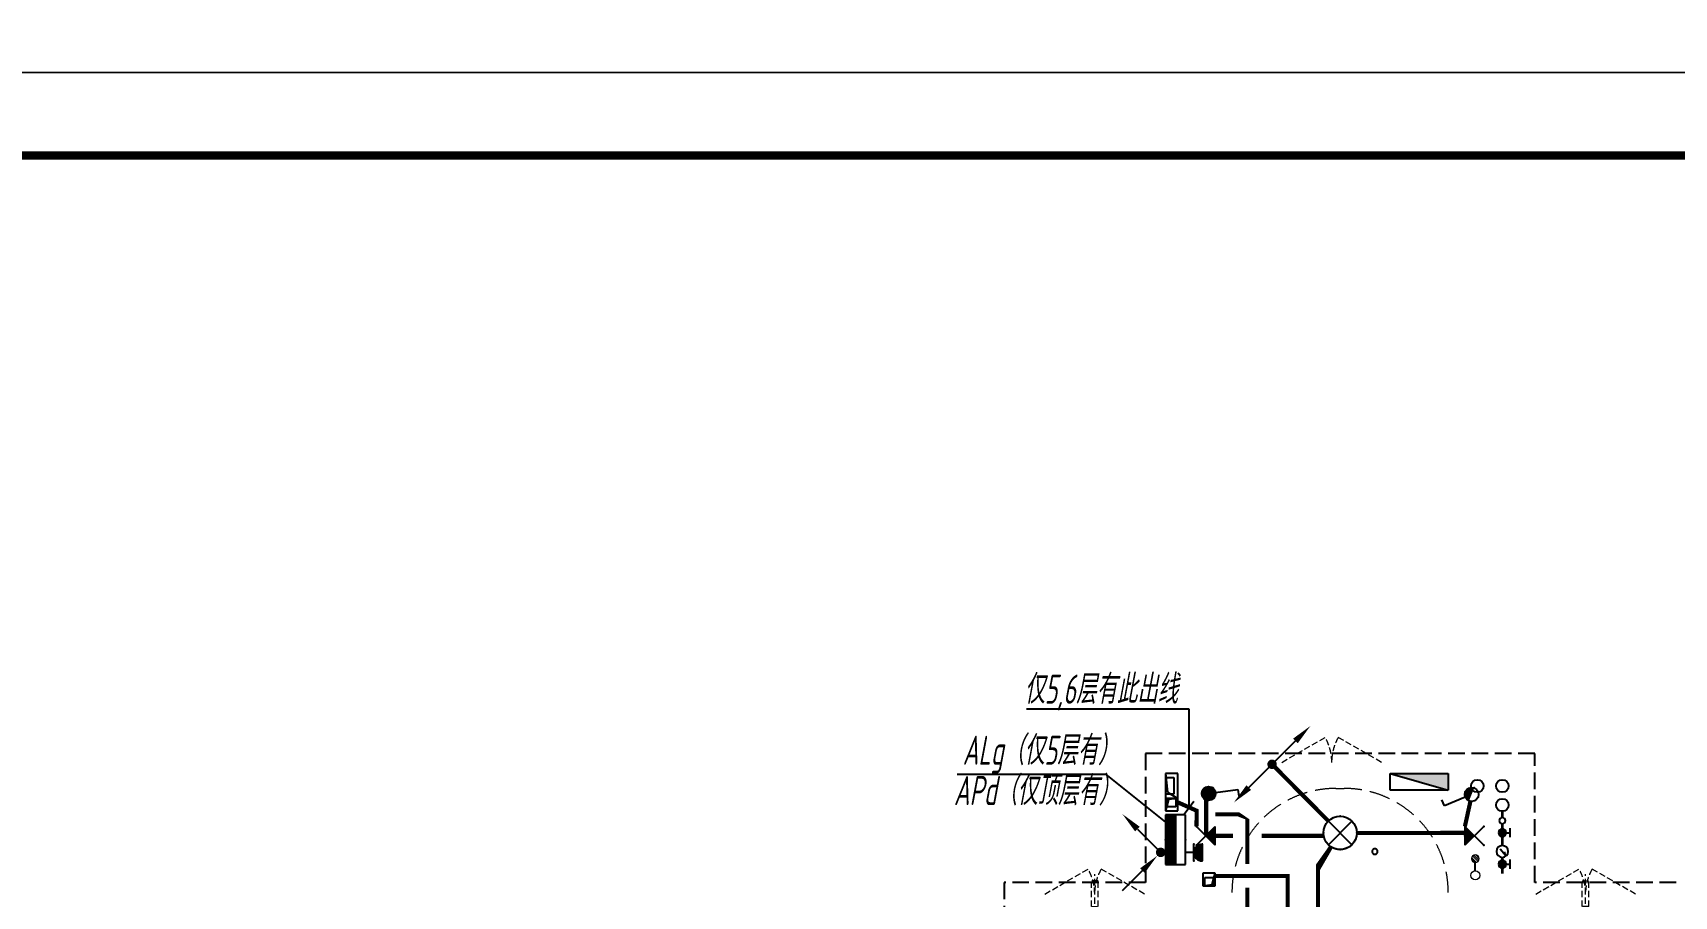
# Model space of a CAD drawing. Extents: x 3443499 to 7125205, y -1700016 to -264854.
# Drawn here: x 3517694 to 3537425, y -1066172 to -1055795 of the extents above; entities that cross this region are included whole.
import ezdxf
from ezdxf.enums import TextEntityAlignment as Align

# ---------------------------------------------------------------- set-up
doc = ezdxf.new("R2010")
doc.units = 0
doc.header["$LTSCALE"] = 1000
doc.header["$MEASUREMENT"] = 0
for name, pattern in [('__DASH', [0.35, 0.25, -0.1]), ('DASH', [0.35, 0.25, -0.1]), ('HIDDEN', [0.375, 0.25, -0.125])]:
    doc.linetypes.add(name, pattern=pattern)
doc.layers.get('0').update_dxf_attribs({"linetype": 'CONTINUOUS'})
for name, color, linetype in [('!!电气', 1, 'CONTINUOUS'), ('!校对', 2, 'CONTINUOUS'), ('DIM-照明', 7, 'CONTINUOUS'), ('EQUIP-插座', 3, 'CONTINUOUS'), ('EQUIP-照明', 3, 'CONTINUOUS'), ('EQUIP-箱柜', 3, 'CONTINUOUS'), ('EQUIP_消火栓', 7, 'CONTINUOUS'), ('LVTRY', 252, 'CONTINUOUS'), ('LWIRE', 4, 'CONTINUOUS'), ('TEL_TEXT', 7, 'CONTINUOUS'), ('VPIPE-凝结', 150, 'CONTINUOUS'), ('VPIPE-消防', 1, 'TG_X'), ('VPIPE-给水', 3, 'TG_J'), ('WIRE-动力', 7, 'CONTINUOUS'), ('WIRE-插座', 2, 'CONTINUOUS'), ('WIRE-照明', 2, 'CONTINUOUS'), ('污水', 3, 'CONTINUOUS'), ('给水', 4, 'CONTINUOUS')]:
    doc.layers.add(name, color=color, linetype=linetype)
for name, color, linetype, lineweight in [('EQUIP_地漏', 7, 'CONTINUOUS', 18), ('STAIR', 252, 'CONTINUOUS', 20), ('VPIPE-废水', 31, 'TG_F', 18), ('WINDOW', 146, 'CONTINUOUS', 20), ('图框', 147, 'CONTINUOUS', 20), ('平面-空调室内机', 176, 'CONTINUOUS', 9), ('平面-空调预留孔', 252, 'CONTINUOUS', 15)]:
    doc.layers.add(name, color=color, linetype=linetype, lineweight=lineweight)
doc.styles.add('_TCH_LABEL', font='COMPLEX', dxfattribs={"bigfont": 'GBCBIG'})
doc.styles.add('_TEL_DIM', font='SIMPLEX', dxfattribs={"width": 0.8, "height": 3.5, "bigfont": 'HZTXT'})
doc.styles.add('DIM_FONT', font='SIMPLEX', dxfattribs={"width": 0.7, "bigfont": 'GBCBIG'})
doc.styles.add('HZTXT', font='gbeitc.shx', dxfattribs={"width": 0.8, "height": 400, "bigfont": 'hztxt.shx'})
doc.styles.get("Standard").update_dxf_attribs({"font": 'gbenor.shx', "bigfont": 'gbcbig.shx'})
doc.styles.add('TG_LINETYPE', font='SIMPLEX', dxfattribs={"width": 0.8, "height": 3, "bigfont": 'HZTXT'})
doc.linetypes.add('TG_F', pattern='A,2,-0.3,["F",TG_LINETYPE,S=0.1,R=0,X=-0.23,Y=-0.15],0', length=2.3)
doc.linetypes.add('TG_J', pattern='A,2,-0.22,["J",TG_LINETYPE,S=0.1,R=0,X=-0.18,Y=-0.15],0', length=2.22)
doc.linetypes.add('TG_X', pattern='A,4,-0.3,["X",TG_LINETYPE,S=0.1,R=0,X=-0.23,Y=-0.15],0', length=4.3)

# ---------------------------------------------------------------- blocks, each defined once
blk = doc.blocks.new('$TwtSys$00000434')
at = {"color": 252}
for p, q in [((-0.5, 0.5), (-0.5, -0.5)), ((-0.5, -0.5), (0.5, 0.5)), ((0.5, 0.5), (-0.5, 0.5)), ((0.5, -0.5), (0.5, 0.5)), ((-0.5, -0.5), (0.5, -0.5))]:
    blk.add_line(p, q, dxfattribs=at)
blk.add_solid([(0.5, -0.5), (0.5, 0.5), (-0.5, -0.5)], dxfattribs=at)
blk = doc.blocks.new('A$C2705576B')
at = {"layer": '给水'}
h = blk.add_hatch(color=252, dxfattribs=at)
edge = h.paths.add_edge_path()
edge.add_arc((417.4753939132206, -1741.187018943019), 47.17066666666666, 0, 360)
h = blk.add_hatch(color=252, dxfattribs=at)
edge = h.paths.add_edge_path()
edge.add_arc((794.6793657876551, -1741.187018943019), 47.17066666666666, 0, 360)
at = {"layer": '给水', "color": 252}
for p, q in [((363.1358234086074, -1645.378875686787), (471.8149644187652, -1645.378875686787)), ((417.4753939132206, -1741.187018943019), (417.4753939132206, -1645.378875686787)), ((525.2828902192414, -1704.277946659364), (564.0495230220258, -1714.966761028394)), ((601.1412538066506, -1768.080788225867), (525.283035626635, -1704.277946659364)), ((740.3397952830419, -1645.378875686787), (849.0189362931997, -1645.378875686787)), ((794.6793657876551, -1741.187018943019), (794.6793657876551, -1645.378875686787))]:
    blk.add_line(p, q, dxfattribs=at)
at = {"layer": '给水', "color": 252, "const_width": 35.378}
for points in [[(499.0671900771558, -1741.187018943019), (302.4753939132206, -1741.187018943019)], [(903.4753939132206, -1741.187018943019), (640.5791900772601, -1741.187018943019)], [(1052.830608317163, -1741.187018943019), (978.4711268208921, -1741.187018943019)]]:
    blk.add_lwpolyline(points, dxfattribs=at)
at = {"layer": '给水', "color": 252}
for centre, radius in [((417.4753939132206, -1741.187018943019), 47.17066666666666), ((569.823190077208, -1741.187018943019), 70.756), ((794.6793657876551, -1741.187018943019), 47.17066666666666), ((940.9753939132206, -1741.187018943019), 37.5)]:
    blk.add_circle(centre, radius, dxfattribs=at)
blk = doc.blocks.new('$TwtSys$00000141')
at = {"color": 1}
for p, q in [((-47.09803151780761, 3.836055847277748), (-5.041545145413693, 45.89254221967349)), ((-47.09803151780761, 3.836055847277748), (-5.041545145413693, 45.89254221967349)), ((-43.60958444554853, -17.52724007043071), (17.52724007042889, 43.60958444554853)), ((-43.60958444554853, -17.52724007043071), (17.52724007042889, 43.60958444554853)), ((-33.23401871576607, -33.23401871577153), (33.23401871576607, 33.23401871576425)), ((-33.23401871576607, -33.23401871576971), (33.23401871576607, 33.23401871576425)), ((-16.17805684451741, -43.53063328177632), (43.79137317708955, 16.43879673983065)), ((-16.17805684451741, -43.53063328177632), (43.79137317708955, 16.43879673983247)), ((5.715553844029273, -46.12975947626182), (46.12974035062325, -5.715572969671484)), ((5.715553844029273, -46.12975947626182), (46.12974035062325, -5.715572969671484))]:
    blk.add_line(p, q, dxfattribs=at)
blk.add_circle((0, -1.818989403545856e-12), 47, dxfattribs=at)
blk.add_circle((0, -1.818989403545856e-12), 47, dxfattribs=at)
blk = doc.blocks.new('dongkong')
at = {"layer": '平面-空调预留孔', "color": 8, "linetype": 'HIDDEN', "ltscale": 0.3}
for p, q in [((-603836.0415180789, 210820.9630630909), (-603836.0415180789, 210510.8096162414)), ((-603836.0415180789, 210820.9630630909), (-603756.0415180789, 210820.9630630909)), ((-603796.0415180789, 210899.900060961), (-603796.0415180789, 210431.4859232727)), ((-603756.0415180789, 210820.9630630909), (-603756.0415180789, 210510.8096162414))]:
    blk.add_line(p, q, dxfattribs=at)
blk.add_lwpolyline([(-603756.0415180789, 210510.8096162414), (-603836.0415180789, 210510.8096162414)], dxfattribs=at)
blk = doc.blocks.new('A$C25274923')
at = {"color": 252, "linetype": 'DASH', "ltscale": 0.8}
for p, q in [((16040.00000230502, 14190.00000205589), (11359.99999773921, 14190.00000209454)), ((11359.99999773921, 14190.00000209454), (11359.99999773921, 12640.00000001444)), ((16040.00000227243, 12639.99999999674), (16040.00000230502, 14190.00000205589)), ((11359.99999773921, 12640.00000001444), (9659.90362680098, 12639.99999997858)), ((9659.90362680098, 12639.99999997858), (9659.90362679772, 12339.99980453099)), ((17740.09633667953, 12639.99999997881), (16040.00000227243, 12639.99999999674))]:
    blk.add_line(p, q, dxfattribs=at)
at = {"color": 252, "linetype": '__DASH'}
for start, end in [(90, 270), (270, 90)]:
    blk.add_arc((14117.53011124581, 13011.64607863827), 33.33333333331393, start, end, dxfattribs=at)
at = {"layer": 'STAIR', "color": 252, "linetype": 'DASH'}
blk.add_lwpolyline([(12399.99999777647, 12519.99999994878, -0.4142135623699036), (13649.99999777647, 13769.99999993527), (13749.99999778811, 13769.99999993527, -0.4142135623699035), (14999.99999778811, 12519.99999994878)], format="xyb", dxfattribs=at)
at = {"layer": 'VPIPE-凝结', "color": 252}
blk.add_line((15325.00000291597, 12779.99939105008), (15325.00000291551, 12877.99939105008), dxfattribs=at)
at = {"layer": 'VPIPE-废水', "color": 252}
blk.add_circle((15325.00000291597, 12724.99939105008), 55, dxfattribs=at)
at = {"layer": 'VPIPE-消防', "color": 252, "linetype": 'Continuous'}
blk.add_circle((15349.99965613615, 13800.00026319176), 75, dxfattribs=at)
at = {"layer": 'VPIPE-给水', "color": 252, "linetype": 'Continuous'}
for centre in [(15650.00000226405, 13800.00255442737), (15650.00000226311, 13570.00255442737)]:
    blk.add_circle(centre, 75, dxfattribs=at)
at = {"layer": 'WINDOW', "color": 252, "linetype": 'DASH', "ltscale": 0.3}
for points in [[(13000.00000005821, 14083.33333331533), (13519.61543175858, 14383.33352748095, -0.1316523369510079), (13600.00000000838, 14083.33385566855)], [(14198.14677512506, 14083.33333331533), (13678.53134342469, 14383.33352748095, 0.1316523369510079), (13598.14677517489, 14083.33385566855)], [(10149.99997902568, 12499.99999997136), (10669.61541072605, 12800.00019413698, -0.1316523369510079), (10749.99997897632, 12500.00052232482)], [(11348.14675409254, 12499.99999997136), (10828.53132239264, 12800.00019413698, 0.1316523369510079), (10748.14675414236, 12500.00052232482)], [(16051.85324590746, 12499.99999997136), (16571.4686776083, 12800.00019413698, -0.1316523369510079), (16651.8532458581, 12500.00052232482)], [(17250.00002097478, 12499.99999997136), (16730.38458927441, 12800.00019413698, 0.1316523369510079), (16650.00002102461, 12500.00052232482)]]:
    blk.add_lwpolyline(points, format="xyb", dxfattribs=at)
at = {"layer": 'EQUIP_地漏', "color": 252, "xscale": -1, "rotation": 359.999999999891}
blk.add_blockref('$TwtSys$00000141', (15325.00000291597, 12924.99939105008), dxfattribs=at)
at = {"layer": 'EQUIP_消火栓', "color": 252, "xscale": -700, "yscale": 200, "zscale": 700, "rotation": 180}
blk.add_blockref('$TwtSys$00000434', (14649.99999996554, 13849.99999995576), dxfattribs=at)
at = {"layer": '平面-空调室内机', "color": 252, "ltscale": 0.3, "xscale": -1, "rotation": 180}
blk.add_blockref('dongkong', (614546.0414988934, 223170.8096160889), dxfattribs=at)
at = {"layer": '平面-空调室内机', "color": 252, "ltscale": 0.3, "rotation": 180}
blk.add_blockref('dongkong', (-587146.0414988929, 223170.8096160889), dxfattribs=at)
at = {"layer": '污水', "color": 252, "xscale": -1, "rotation": 269.999999999891}
blk.add_blockref('A$C2705576B', (17391.18702120427, 12442.17194610694), dxfattribs=at)
at = {"layer": 'LVTRY', "color": 252, "style": 'DIM_FONT', "text_generation_flag": 4, "width": 0.7999999999883586, "flags": 9}
for tag, p in [('XSIZE', (10837.49996303208, 12298.97142875381)), ('YSIZE', (10837.49996303208, 12298.97142875381)), ('XSIZE', (38237.49996303394, 12298.97142875381)), ('YSIZE', (38237.49996303394, 12298.97142875381)), ('XSIZE', (38237.68971069483, 12298.97142875381)), ('YSIZE', (38237.68971069483, 12298.97142875381))]:
    blk.add_attdef(tag, p, '', height=0.5000000000000079, rotation=90.00001020109428, dxfattribs=at)
at = {"layer": 'LVTRY', "color": 252, "style": 'DIM_FONT', "width": 0.8, "flags": 9}
for tag, p in [('XSIZE', (16562.50003696885, 12298.97142875381)), ('YSIZE', (16562.50003696885, 12298.97142875381)), ('XSIZE', (43962.50003697071, 12298.97142875381)), ('YSIZE', (43962.50003697071, 12298.97142875381)), ('XSIZE', (43962.6897846316, 12298.97142875381)), ('YSIZE', (43962.6897846316, 12298.97142875381))]:
    blk.add_attdef(tag, p, '', height=0.5, rotation=89.99998979807198, dxfattribs=at)
blk = doc.blocks.new('$TelecSys$00000079')
for p, q in [((0.7000000000007276, 0.7000000000007276), (0, 0)), ((0.1041666666678793, 0.1041666666660603), (0.1041666666678793, 0.1041666666660603)), ((-0.1041666666678793, -0.1041666666660603), (-0.1041666666678793, -0.1041666666660603))]:
    blk.add_line(p, q)
at = {"const_width": 0.1425}
blk.add_lwpolyline([(-0.07125000000087311, 0, 1), (0.07125000000087311, 0, 1)], format="xyb", close=True, dxfattribs=at)
blk.add_solid([(0.6300000000010186, 0.7700000000004366), (0.7700000000004366, 0.6299999999991996), (1.150000000001455, 1.149999999999636)])
at = {"width": 0.8, "flags": 9}
blk.add_attdef('A', (0, 0), '', height=2e-05, dxfattribs=at)
blk = doc.blocks.new('$equip$00001154')
for p, q in [((0, 0.2828427124768496), (0, -0.2828427124768496)), ((0, 0.2828427124768496), (0.5656854249500611, -0.2828427124768496)), ((0.5656854249500611, 0.2828427124768496), (0, -0.2828427124768496))]:
    blk.add_line(p, q)
for p in [(0, 0.004449836778803729), (0.2828427124732116, 0), (0.5656854249500611, 0.2828427124768496), (0.5656854249500611, -0.2828427124768496)]:
    blk.add_point(p)
blk.add_solid([(0, -0.2828427124768496), (0.2828427124732116, 0), (0, 0.2828427124768496)])
at = {"layer": 'TEL_TEXT', "style": '_TEL_DIM', "flags": 1}
blk.add_attdef('A', text='', height=2e-05, dxfattribs=at).set_placement((0, 0), align=Align.MIDDLE_CENTER)
blk = doc.blocks.new('$equip$00001213')
for p, q in [((0.1473139127483591, 0.3556472460804798), (0.625, 0.8333333333321207)), ((0.625, 0.8333333333321207), (0.7664213562384248, 0.6919119770973339))]:
    blk.add_line(p, q)
blk.add_circle((0, 0.2083333333321207), 0.2083333333334168)
for p in [(-0.2083333333357587, 0.2083333333321207), (0, 0.4166666666678793), (0, 0), (0.2083333333357587, 0.20833334168492)]:
    blk.add_point(p)
for points in [[(0.1041666594392154, 0.3887552966261865), (0.1041666738892673, 0.02791137838357827), (-8.34552338346839e-09, 0.4166666666678793), (8.338247425854206e-09, 0)], [(0.1804219549521804, 0.3125000072250259), (0.1804219632904278, 0.1041666738929052), (0.1041666594392154, 0.3887552966261865), (0.1041666738892673, 0.02791137838357827)], [(0.2083333333284827, 0.2083333416776441), (0.2083333333284827, 0.2083333416776441), (0.1804219549521804, 0.3125000072250259), (0.1804219632904278, 0.1041666738929052)]]:
    blk.add_solid(points)
at = {"flags": 9}
blk.add_attdef('A', (0, 0), '', height=2e-05, dxfattribs=at)
blk = doc.blocks.new('$equip$00001237')
for p, q in [((-0.5, 1.05000000000291), (-0.5, 1)), ((-0.5, 1), (0.5, 1)), ((0.5, 1.05000000000291), (0.5, 1)), ((0.5, 0.5), (-0.5, 0.5)), ((0, 0.5), (0, 0))]:
    blk.add_line(p, q)
blk.add_arc((0, 1), 0.500000000000025, 180, 0)
for p in [(0, 1), (-0.5, 0.5), (0, 0), (0.5, 0.5)]:
    blk.add_point(p)
for points in [[(0.4330127018911298, 0.75), (-0.4330127018911298, 0.75), (0.5, 1), (-0.5, 1)], [(0.25, 0.5669872981088702), (-0.25, 0.5669872981088702), (0.4330127018911298, 0.75), (-0.4330127018911298, 0.75)], [(0, 0.5), (0, 0.5), (0.25, 0.5669872981088702), (-0.25, 0.5669872981088702)]]:
    blk.add_solid(points)
at = {"flags": 9}
blk.add_attdef('A', (0, 0), '', height=2e-05, dxfattribs=at)
blk = doc.blocks.new('$TelecSys$00000081')
for p, q in [((0.1041666666678793, 0.1041666666660603), (0.1041666666678793, 0.1041666666660603)), ((-0.1041666666678793, -0.1041666666660603), (-0.1041666666678793, -0.1041666666660603)), ((-1.150000000001455, -1.149999999999636), (-0.5499999999992724, -0.5499999999992724))]:
    blk.add_line(p, q)
at = {"const_width": 0.1425}
blk.add_lwpolyline([(0.07125000000087311, 0, 1), (-0.07125000000087311, 0, 1)], format="xyb", close=True, dxfattribs=at)
blk.add_solid([(-0.6199999999989814, -0.4799999999995634), (-0.4799999999995634, -0.6200000000008004), (-0.09999999999854481, -0.1000000000003638)])
at = {"width": 0.8, "flags": 9}
blk.add_attdef('A', (0, 0), '', height=2e-05, rotation=180, dxfattribs=at)
blk = doc.blocks.new('$equip$00001962')
for p, q in [((0.1473139127519971, 0.3556472460822988), (0.625000000003638, 0.8333333333339397)), ((0.625000000003638, 0.8333333333339397), (0.7664213562420628, 0.6919119770955149))]:
    blk.add_line(p, q)
blk.add_circle((3.637978807091713e-12, 0.2083333333339397), 0.2083333333334168)
for p in [(-0.2083333333284827, 0.2083333333375776), (1.091393642127514e-11, 0.4166666666660603), (1.091393642127514e-11, 0), (0.2083333333393966, 0.2083333333375776)]:
    blk.add_point(p)
for points in [[(-0.1804219591176661, 0.312500000001819), (0.1804219591249421, 0.312500000001819), (-0.2083333333284827, 0.2083333333339397), (0.2083333333357587, 0.2083333333339397)], [(-0.1804219591176661, 0.1041666666660603), (0.1804219591249421, 0.1041666666660603), (-0.2083333333284827, 0.2083333333339397), (0.2083333333357587, 0.2083333333339397)], [(-0.1041666666642413, 0.3887552924552438), (0.1041666666715173, 0.3887552924552438), (-0.1804219591176661, 0.312500000001819), (0.1804219591249421, 0.312500000001819)], [(-0.1041666666642413, 0.02791137421263556), (0.1041666666715173, 0.02791137421263556), (-0.1804219591176661, 0.1041666666660603), (0.1804219591249421, 0.1041666666660603)], [(3.637978807091713e-12, 0.4166666666660603), (3.637978807091713e-12, 0.4166666666660603), (-0.1041666666642413, 0.3887552924552438), (0.1041666666715173, 0.3887552924552438)], [(3.637978807091713e-12, 1.818989403545856e-12), (3.637978807091713e-12, 1.818989403545856e-12), (-0.1041666666642413, 0.02791137421263556), (0.1041666666715173, 0.02791137421263556)]]:
    blk.add_solid(points)
at = {"layer": 'TEL_TEXT', "style": '_TEL_DIM', "flags": 1}
blk.add_attdef('A', text='', height=2e-05, dxfattribs=at).set_placement((0, 0), align=Align.MIDDLE_CENTER)
blk = doc.blocks.new('A$C04F44ECC')
at = {"layer": '!!电气'}
for p, q in [((0, 0), (-300, 0)), ((-300, 0), (-300, -300)), ((-250, -200), (-250, 0)), ((0, 0), (-223.3450037743896, -26.92685067094862)), ((-50, 0), (-50, -200)), ((0, -300), (0, 0)), ((-223.3450037743896, -26.92685067094862), (-300, -300)), ((-300, -300), (0, -300)), ((-50, -200), (-250, -200))]:
    blk.add_line(p, q, dxfattribs=at)
blk = doc.blocks.new('$equip$00002539')
for p, q in [((-0.3535533905960619, 0.3535533905960619), (0.3535533905960619, -0.3535533905960619)), ((0.3535533905960619, 0.3535533905960619), (-0.3535533905960619, -0.3535533905960619))]:
    blk.add_line(p, q)
at = {"const_width": 0.05}
blk.add_lwpolyline([(-0.5, 0, 0.9999999999999859), (0.5, 0, 0.9999999999999992), (-0.5, 0, 0.9114056613411954)], format="xyb", dxfattribs=at)
blk.add_circle((0, 0), 0.5)
for p in [(0, 0.5), (-0.5, 0), (0.5, 0), (0, -0.5)]:
    blk.add_point(p)
at = {"color": 7, "style": '_TEL_DIM', "flags": 1}
blk.add_attdef('A', text='', height=2e-05, dxfattribs=at).set_placement((0, 0), align=Align.MIDDLE_CENTER)
blk = doc.blocks.new('A$C0A82355E')
at = {"layer": '!!电气'}
for p, q in [((0, 300), (-150, 300)), ((-150, 300), (-150, 0)), ((-26.92685067094862, 223.3450037743896), (-150, 300)), ((-100, 50), (-100, 250)), ((-100, 250), (0, 250)), ((0, 0), (-26.92685067094862, 223.3450037743896)), ((0, 0), (0, 300)), ((-150, 0), (0, 0)), ((0, 50), (-100, 50))]:
    blk.add_line(p, q, dxfattribs=at)
blk = doc.blocks.new('*X10')
at = {"color": 0}
for p, q in [((-250, 32.84271247461896), (-182.842712474619, 100)), ((-250, 68.19805153394634), (-218.1980515339463, 100)), ((-247.4873734152916, 0), (-147.4873734152916, 100)), ((-212.1320343559642, 0), (-112.1320343559642, 100)), ((-176.7766952966369, 0), (-76.77669529663686, 100)), ((-141.4213562373095, 0), (-41.42135623730948, 100)), ((-106.0660171779821, 0), (-6.066017177982118, 100)), ((-70.71067811865474, 0), (29.28932188134526, 100)), ((-35.35533905932737, 0), (64.64466094067264, 100)), ((0, 0), (100, 100)), ((35.35533905932737, 0), (135.3553390593274, 100)), ((70.71067811865474, 0), (170.7106781186548, 100)), ((106.0660171779821, 0), (206.0660171779821, 100)), ((141.4213562373095, 0), (241.4213562373095, 100)), ((176.7766952966369, 0), (250, 73.22330470336315)), ((212.1320343559642, 0), (250, 37.86796564403577)), ((247.4873734152916, 0), (250, 2.512626584708425))]:
    blk.add_line(p, q, dxfattribs=at)
blk = doc.blocks.new('$equip$00001414')
for p, q in [((0.75, 0.5999999999985448), (-0.75, 0.5999999999985448)), ((-0.75, 0.5999999999985448), (-0.75, 0)), ((0.75, 0), (0.75, 0.5999999999985448)), ((-0.75, 0.2999999999992724), (0.75, 0.2999999999992724)), ((-0.75, 0), (0.75, 0))]:
    blk.add_line(p, q)
at = {"const_width": 0.3}
blk.add_lwpolyline([(-0.75, 0.1500000000014552), (0.75, 0.1500000000014552)], dxfattribs=at)
for p in [(0, 0.5999999999985448), (-0.75, 0.2999999999992724), (0, 0), (0.75, 0.2999999999992724)]:
    blk.add_point(p)
at = {"xscale": 0.00300000000061118, "yscale": 0.00300000000061118, "zscale": 0.00300000000061118}
blk.add_blockref('*X10', (0, 0), dxfattribs=at)
at = {"style": '_TCH_LABEL', "flags": 9}
blk.add_attdef('A', (0, 0), '', height=2e-05, dxfattribs=at)
blk = doc.blocks.new('$TelecSys$00000080')
for p, q in [((-0.7000000000007276, -0.7000000000007276), (0, 0)), ((0.1041666666678793, 0.1041666666660603), (0.1041666666678793, 0.1041666666660603)), ((-0.1041666666678793, -0.1041666666660603), (-0.1041666666678793, -0.1041666666660603))]:
    blk.add_line(p, q)
at = {"const_width": 0.1425}
blk.add_lwpolyline([(0.07125000000087311, 0, 1), (-0.07125000000087311, 0, 1)], format="xyb", close=True, dxfattribs=at)
blk.add_solid([(-0.6300000000010186, -0.7700000000004366), (-0.7700000000004366, -0.6299999999991996), (-1.150000000001455, -1.149999999999636)])
at = {"width": 0.8, "flags": 9}
blk.add_attdef('A', (0, 0), '', height=2e-05, rotation=180, dxfattribs=at)

msp = doc.modelspace()

# ---------------------------------------------------------------- linework, layer by layer
at = {"layer": '!校对', "color": 6}
msp.add_line((3531595.966355794, -1063925.304957095), (3529637.789871716, -1063925.304957095), dxfattribs=at)
at = {"layer": '图框'}
for points in [[(3507806.656087864, -996870.2684293166), (3591906.656087864, -996870.2684293166), (3591906.656087864, -1056270.268429317), (3507806.656087864, -1056270.268429317)], [(3507806.656087864, -1056270.268429317), (3591906.656087864, -1056270.268429317), (3591906.656087864, -1115670.268429317), (3507806.656087864, -1115670.268429317)]]:
    msp.add_lwpolyline(points, close=True, dxfattribs=at)
at = {"layer": '图框', "const_width": 100}
msp.add_lwpolyline([(3590906.656087864, -1114670.268429317), (3590906.656087864, -1057270.268429317), (3510306.656087864, -1057270.268429317), (3510306.656087864, -1114670.268429317)], close=True, dxfattribs=at)

# ---------------------------------------------------------------- texts
at = {"layer": 'DIM-照明', "color": 7, "style": 'HZTXT', "width": 0.7}
msp.add_text('仅5,6层有此出线', height=350, dxfattribs=at).set_placement((3529612.49718726, -1063858.595873062, 1500))

# ---------------------------------------------------------------- next in the draw order: block references
at = {"layer": '!校对'}
msp.add_blockref('A$C25274923', (3519709.120511715, -1078646.619595962), dxfattribs=at)

# ---------------------------------------------------------------- next in the draw order: linework, layer by layer
at = {"layer": '!!电气', "color": 6}
for p, q in [((3528806.833501969, -1064706.187965387), (3530590.577162159, -1064706.187965387)), ((3530590.577162159, -1064706.187965387), (3531309.11877996, -1065281.447908173))]:
    msp.add_line(p, q, dxfattribs=at)
at = {"layer": '!校对', "color": 6}
for p, q in [((3531595.966355793, -1065107.785651657), (3531595.966355794, -1063925.304957095)), ((3531652.27772051, -1065032.987234398), (3531533.655870061, -1065190.552704718))]:
    msp.add_line(p, q, dxfattribs=at)
at = {"layer": 'WIRE-动力', "color": 6, "const_width": 50}
for points in [[(3531909.120509475, -1065188.223107338), (3532187.378666798, -1065188.223107339), (3532294.158050238, -1065266.705096771), (3532294.158050245, -1065783.854123738)], [(3532294.158050254, -1066068.110563787), (3532294.158050298, -1068206.619596006)]]:
    msp.add_lwpolyline(points, dxfattribs=at)
at = {"layer": 'WIRE-动力', "color": 2, "const_width": 50}
msp.add_lwpolyline([(3532778.913276406, -1069009.286846493), (3532778.913276407, -1065929.921848426), (3531917.739229825, -1065929.921848554)], dxfattribs=at)
at = {"layer": 'WIRE-插座', "color": 2, "const_width": 50}
msp.add_lwpolyline([(3534975.936638734, -1065030.702887074), (3534909.120511457, -1065333.482194962)], dxfattribs=at)
at = {"layer": 'WIRE-照明', "color": 2, "const_width": 50}
for points in [[(3533268.347775123, -1065269.549347156), (3532591.478239506, -1064586.457101088)], [(3531682.846326353, -1065333.482221192), (3531685.195480605, -1065144.789046127), (3531441.680442195, -1065036.602491768)], [(3531798.734062426, -1065012.766989236), (3531798.734062426, -1065444.815192615)], [(3531909.120509483, -1065446.621036072), (3532122.174320538, -1065446.621036072)], [(3532466.411886852, -1065446.621036072), (3533213.181862939, -1065446.621036072)], [(3533609.120562957, -1065411.619595892), (3534909.12051143, -1065411.303396126)], [(3533300.228527919, -1065579.373649726), (3533143.558642824, -1065820.736785048), (3533143.558642802, -1068871.497197979), (3532926.219809962, -1069337.368810103)]]:
    msp.add_lwpolyline(points, dxfattribs=at)

# ---------------------------------------------------------------- next in the draw order: block references
at = {"layer": '!!电气', "color": 2, "rotation": 180.0000004656574}
msp.add_blockref('A$C0A82355E', (3531309.120509437, -1064696.61959354), dxfattribs=at)
at = {"xscale": 0.5, "yscale": 0.5, "zscale": 0.5}
msp.add_blockref('A$C04F44ECC', (3531459.022890856, -1064996.619592322), dxfattribs=at)
at = {"xscale": 0.5, "yscale": 0.5, "zscale": 0.5, "rotation": 180.00000009087}
for p in [(3531759.024134863, -1066046.618996032), (3531759.120507753, -1066046.619605274), (3531759.121013072, -1066046.619594244), (3531759.121013072, -1066046.619594244)]:
    msp.add_blockref('A$C04F44ECC', p, dxfattribs=at)
at = {"layer": 'EQUIP-插座', "color": 1, "xscale": 200, "yscale": 200, "zscale": 400, "rotation": 270}
msp.add_blockref('$equip$00001237', (3531549.120509455, -1065647.566562363), dxfattribs=at)
at = {"layer": 'EQUIP-照明', "color": 2, "xscale": 400, "yscale": 400, "zscale": 400, "rotation": 323.0120479332344}
msp.add_blockref('$equip$00001962', (3531778.734627261, -1065004.691584394), dxfattribs=at)
at = {"layer": 'EQUIP-照明', "xscale": 399.9999999999999, "yscale": 399.9999999999999, "zscale": 399.9999999999999, "rotation": 157.7955854753319}
msp.add_blockref('$equip$00001213', (3535021.920182089, -1064871.485680199), dxfattribs=at)
at = {"layer": 'EQUIP-照明', "color": 1, "extrusion": (0, 0, -1), "xscale": -400, "yscale": 400, "zscale": -400}
msp.add_blockref('$equip$00002539', (-3533409.120562951, -1065411.61631097), dxfattribs=at)
at = {"layer": 'EQUIP-照明', "color": 6, "xscale": 399.9999999999998, "yscale": 399.9999999999998, "zscale": 399.9999999999998, "rotation": 180.0000066597156}
msp.add_blockref('$equip$00001154', (3531909.120509483, -1065446.619279882), dxfattribs=at)
at = {"layer": 'EQUIP-照明', "xscale": 400, "yscale": 400, "zscale": 400}
msp.add_blockref('$equip$00001154', (3534909.120511418, -1065446.619279914), dxfattribs=at)
at = {"layer": 'EQUIP-箱柜', "xscale": 400, "yscale": 400, "zscale": 400, "rotation": 270}
msp.add_blockref('$equip$00001414', (3531309.120509455, -1065492.907767628), dxfattribs=at)
at = {"layer": 'LWIRE', "color": 6, "xscale": 400, "yscale": 400, "zscale": 400}
msp.add_blockref('$TelecSys$00000079', (3532591.478239506, -1064586.457101088), dxfattribs=at)
at = {"layer": 'LWIRE', "xscale": 400, "yscale": 400, "zscale": 400}
msp.add_blockref('$TelecSys$00000080', (3532591.478239506, -1064586.457101088), dxfattribs=at)
at = {"layer": 'LWIRE', "color": 2, "yscale": 400, "zscale": 400}
for name, xscale in [('$TelecSys$00000079', -400), ('$TelecSys$00000081', 400)]:
    msp.add_blockref(name, (3531252.325368841, -1065645.046182731), dxfattribs=dict(at, xscale=xscale))

# ---------------------------------------------------------------- next in the draw order: texts
at = {"layer": 'DIM-照明', "style": 'HZTXT', "width": 0.7}
for s, p in [('ALg（仅5层有）', (3528872.14532786, -1064592.695970857)), ('APd（仅顶层有）', (3528766.32313147, -1065077.01567316))]:
    msp.add_text(s, height=350, dxfattribs=at).set_placement(p)

doc.saveas('drawing.dxf')
